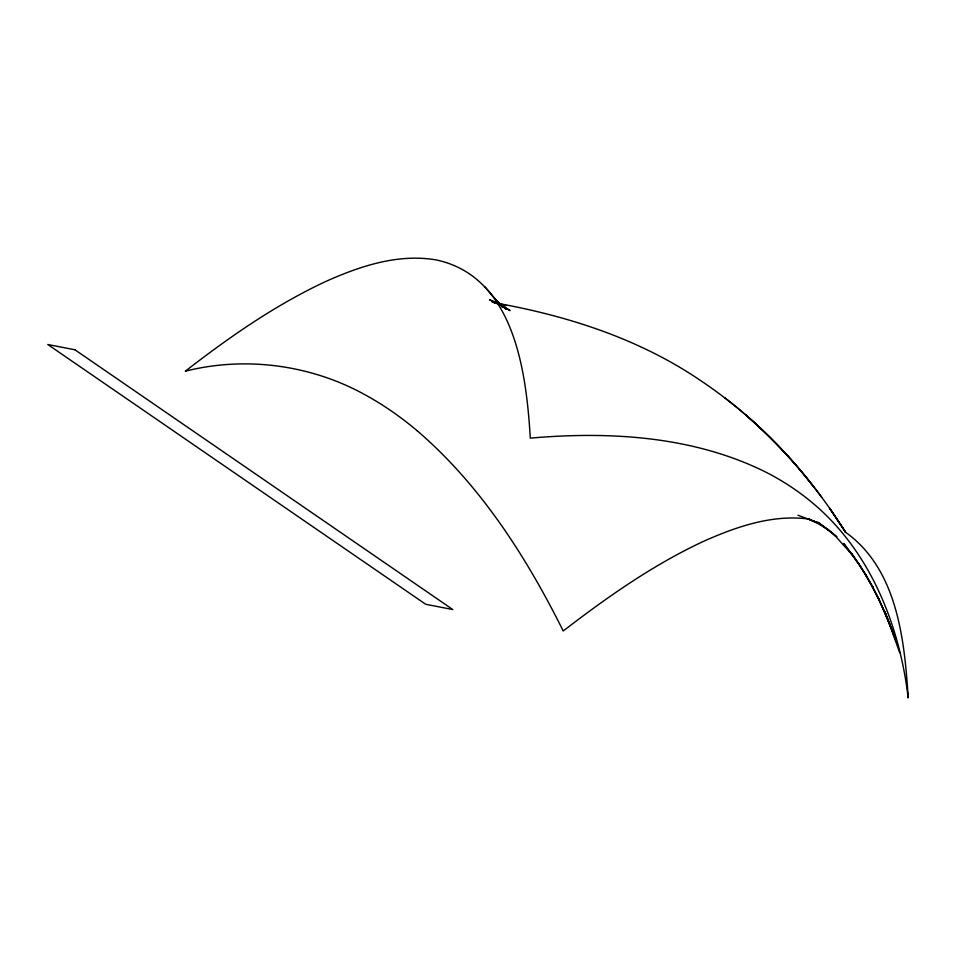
<?xml version="1.0" encoding="UTF-8"?>
<svg xmlns="http://www.w3.org/2000/svg" width="956" height="956" viewBox="0 0 956 956"><rect width="100%" height="100%" fill="white"/><g stroke="black" fill="none" stroke-linecap="round" stroke-linejoin="round"><path stroke-width="1.43" d="M809.804 519.168C772.878 513.97 736.263 526.708 703.007 541.574C652.745 565.127 607.06 597.201 563.227 630.972C526.254 556.786 480.402 484.967 416.971 430.57M798.009 515.236L818.073 522.848L808.943 519.204L818.886 524.031L829.234 530.496M811.405 520.327L818.073 522.86M498.399 303.877L489.603 299.814L503.119 305.597L491.886 301.761L506.035 305.573L494.013 302.694C567.517 315.647 640.257 339.033 702.194 381.647C760.199 420.664 808.37 473.148 845.534 532.157L829.509 508.138L845.534 532.157M501.984 305.824L510.098 310.604L498.614 303.124M828.111 529.672L817.942 522.287L836.942 536.543M845.128 531.954C897.242 568.76 904.495 639.265 908.2 697.916C899.883 627.722 872.422 556.81 819.077 508.604A309.84 256.698 -22.1 0 0 766.664 472.551C694.056 436.103 609.988 431.156 530.305 438.135C526.29 372.195 514.651 276.893 436.414 259.96C398.066 253.292 359.671 266.234 325.088 281.781C274.838 305.334 229.07 337.289 185.333 371.191C245.178 356.062 310.533 364.726 364.559 394.517A309.84 200.163 63.1 0 1 416.971 430.582M832.652 533.233L827.179 529.027L836.094 536.842L852.214 554.839L843.754 543.498L858.763 563.897M500.729 304.928L506.166 309.194L494.575 298.786L502.486 307.163L484.812 286.764M724.564 397.672C761.466 426.029 793.982 459.836 821.646 497.216M745.907 414.988C770.572 436.82 793.695 460.517 813.568 486.831M858.835 563.932L851.605 553.488L866.578 576.002L858.99 564.1L872.995 587.378L865.885 575.13L879.078 599.436L872.505 586.805L884.874 612.21L895.354 638.811L884.945 611.828L899.727 652.697M890.299 625.379L878.887 599.137L895.617 638.393M74.903 349.765L47.8 344.507L425.695 604.276L452.797 609.546L74.903 349.765"/></g></svg>
